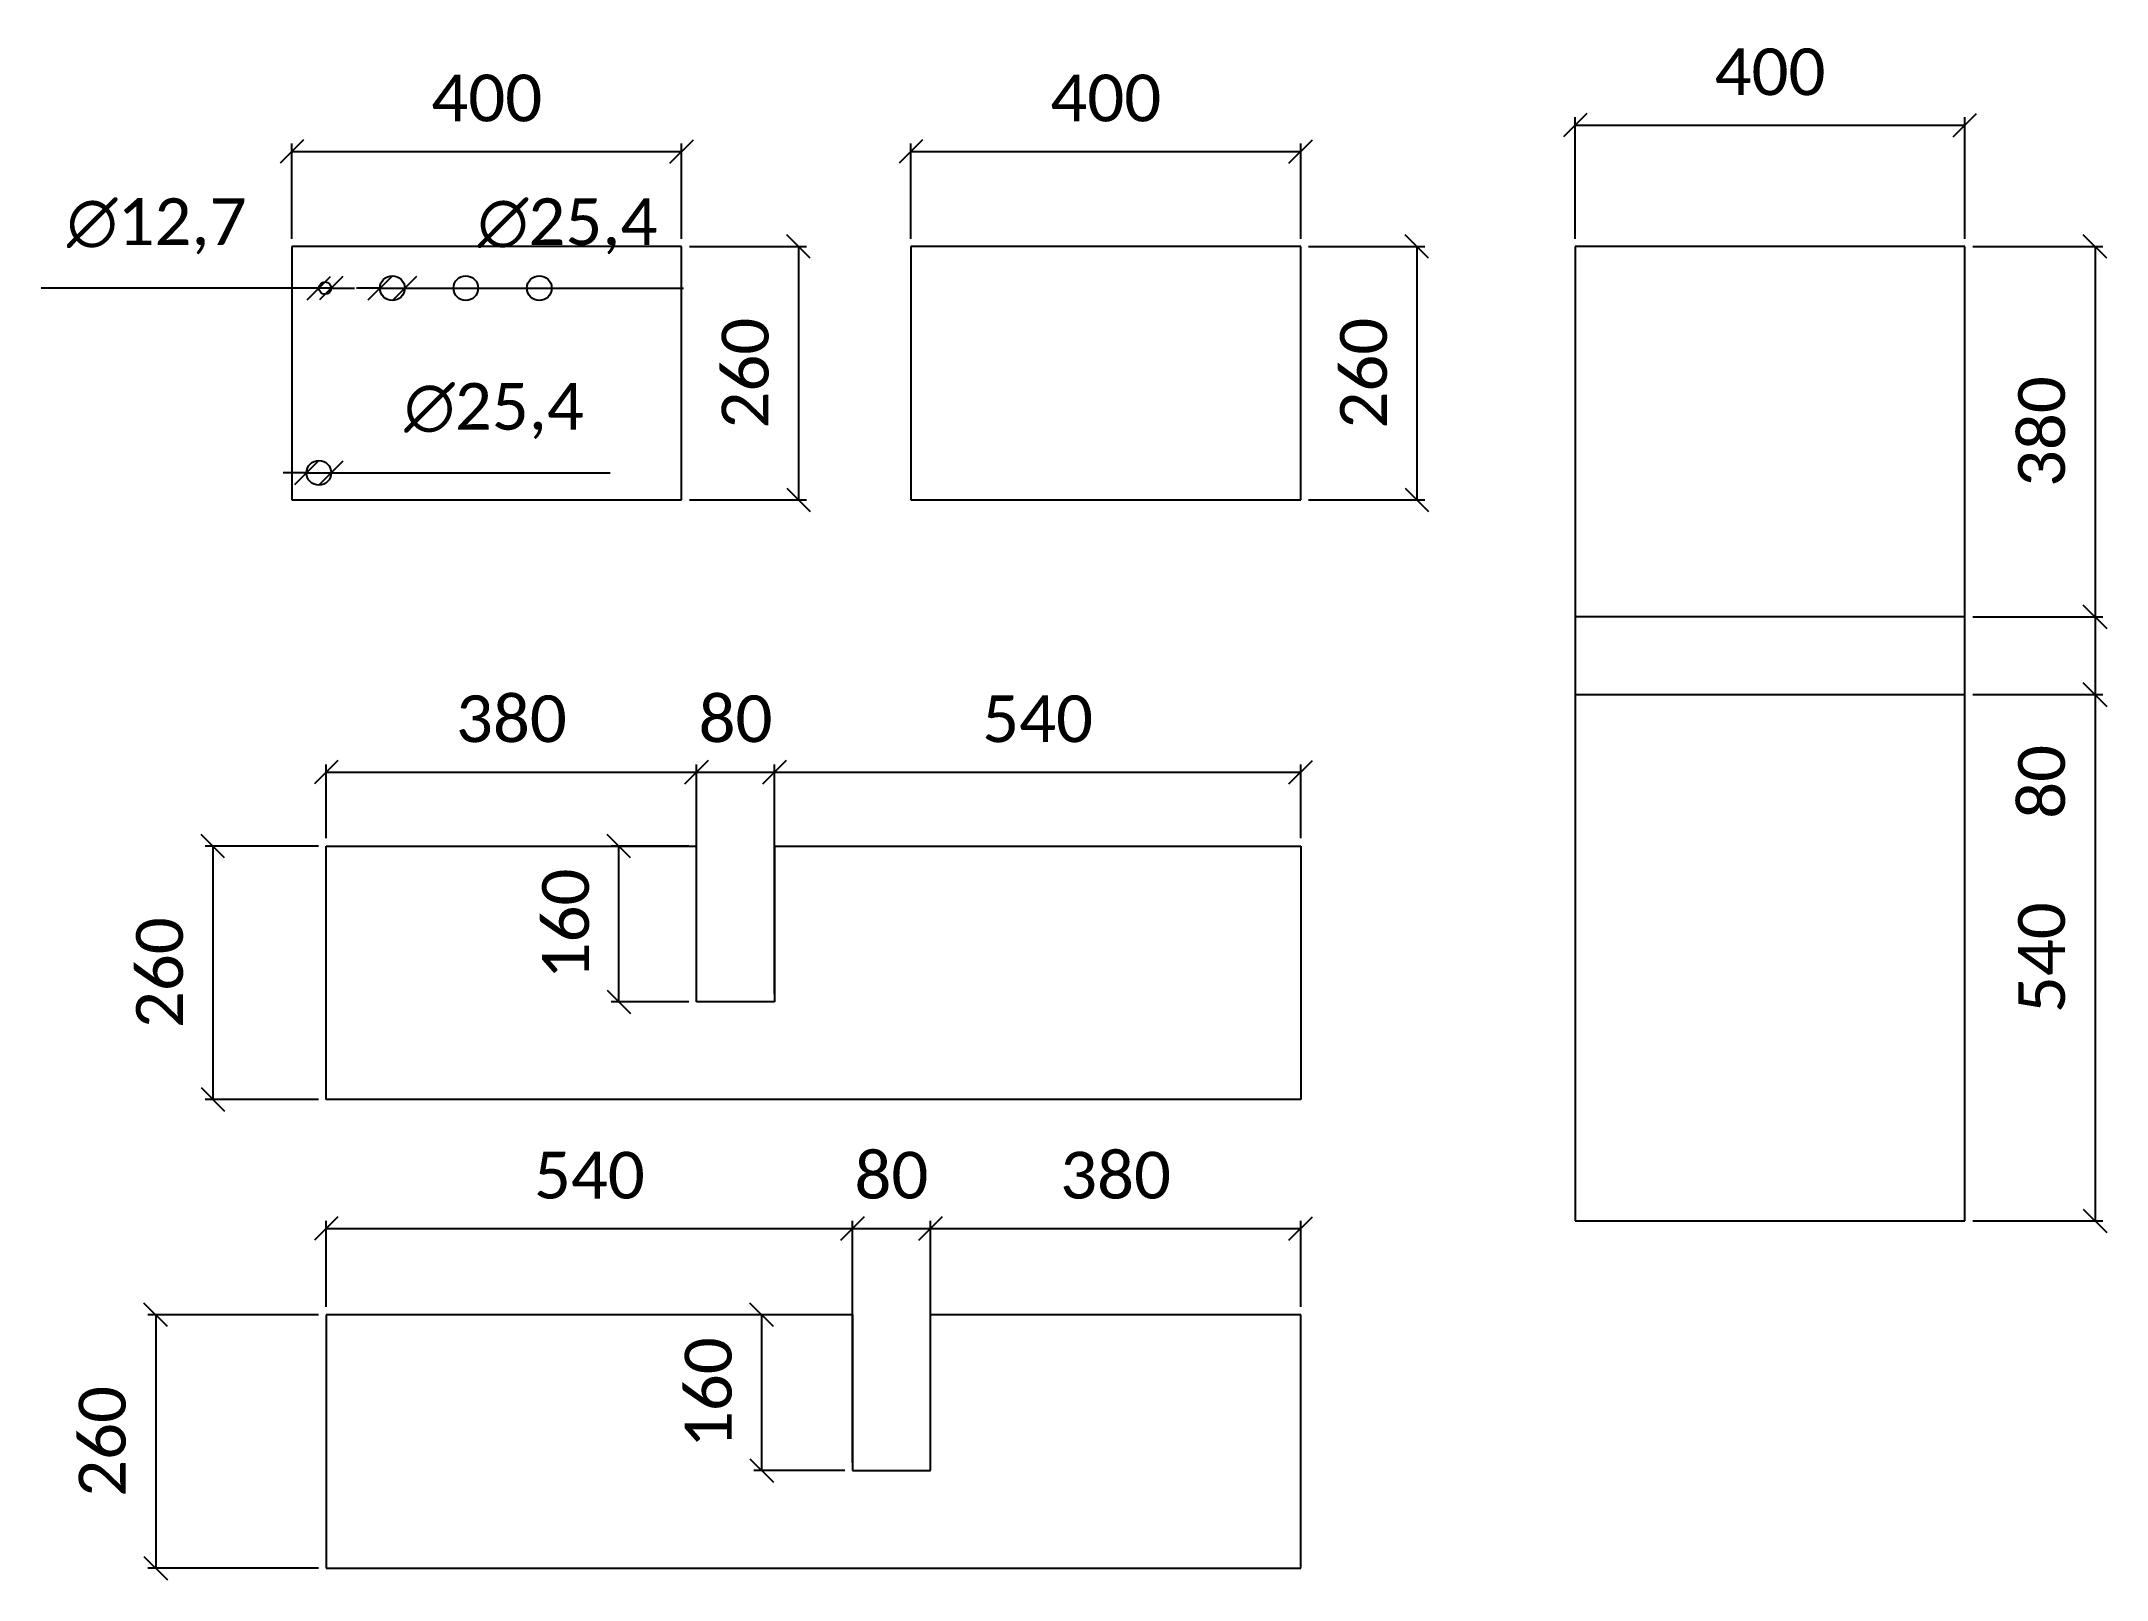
# Model space of a CAD drawing. Header units: millimetres. Extents: x 3062 to 5182, y 1344 to 2923.
import ezdxf

# ---------------------------------------------------------------- set-up
doc = ezdxf.new("R2010")
doc.units = ezdxf.units.MM
doc.styles.add('ROMANS', font='calibri.ttf')
doc.dimstyles.new('DIM.20Grande', dxfattribs={"dimscale": 40, "dimtxt": 1.2, "dimasz": 0.6, "dimexe": 0.2, "dimexo": 0.2, "dimgap": 0.75, "dimtad": 1, "dimtxsty": 'ROMANS', "dimblk": 'OBLIQUE', "dimcen": 0, "dimclrd": 4, "dimclre": 4, "dimclrt": 142, "dimazin": 2, "dimtfac": 1, "dimtmove": 0, "dimatfit": 2, "dimfxl": 1, "dimtolj": 1, "dimtzin": 0, "dimlwd": -1, "dimlwe": -1, "dimarcsym": 0})

# ---------------------------------------------------------------- blocks, each defined once
blk = doc.blocks.new('_Oblique')
at = {"color": 0, "linetype": 'ByBlock', "lineweight": -2}
blk.add_line((-0.5, -0.5), (0.5, 0.5), dxfattribs=at)
blk = doc.blocks.new('*D24')
at = {"color": 4, "transparency": 16777216}
for p, q in [((4636.6, 2720.1), (4636.6, 2844.7)), ((5036.6, 2720.1), (5036.6, 2844.7)), ((4636.6, 2836.7), (5036.6, 2836.7))]:
    blk.add_line(p, q, dxfattribs=at)
at = {"layer": 'DEFPOINTS', "color": 0, "transparency": 16777216}
for p in [(5036.6, 2836.7), (4636.6, 2712.1), (5036.6, 2712.1)]:
    blk.add_point(p, dxfattribs=at)
at = {"color": 4, "transparency": 16777216, "xscale": 24, "yscale": 24, "zscale": 24, "rotation": 180}
blk.add_blockref('_Oblique', (4636.6, 2836.7), dxfattribs=at)
at = {"color": 4, "transparency": 16777216, "xscale": 24, "yscale": 24, "zscale": 24}
blk.add_blockref('_Oblique', (5036.6, 2836.7), dxfattribs=at)
at = {"color": 142, "transparency": 16777216, "insert": (4836.6, 2891.2), "char_height": 48, "attachment_point": 5, "style": 'ROMANS'}
blk.add_mtext('\\A1;400', dxfattribs=at)
blk = doc.blocks.new('*D25')
at = {"color": 4, "transparency": 16777216}
for p, q in [((5044.6, 2712.1), (5178.1, 2712.1)), ((5170.1, 2712.1), (5170.1, 2332.1)), ((5044.6, 2332.1), (5178.1, 2332.1))]:
    blk.add_line(p, q, dxfattribs=at)
at = {"layer": 'DEFPOINTS', "color": 0, "transparency": 16777216}
for p in [(5036.6, 2712.1), (5036.6, 2332.1), (5170.1, 2332.1)]:
    blk.add_point(p, dxfattribs=at)
at = {"color": 4, "transparency": 16777216, "xscale": 24, "yscale": 24, "zscale": 24}
for p, rotation in [((5170.1, 2712.1), 90), ((5170.1, 2332.1), 270)]:
    blk.add_blockref('_Oblique', p, dxfattribs=dict(at, rotation=rotation))
at = {"color": 142, "transparency": 16777216, "insert": (5115.5, 2522.1), "char_height": 48, "attachment_point": 5, "rotation": 90, "style": 'ROMANS'}
blk.add_mtext('\\A1;380', dxfattribs=at)
blk = doc.blocks.new('*D26')
at = {"color": 4, "transparency": 16777216}
for p, q in [((5044.6, 2332.1), (5178.1, 2332.1)), ((5170.1, 2332.1), (5170.1, 2252.1)), ((5044.6, 2252.1), (5178.1, 2252.1)), ((5170.1, 2252.1), (5170.1, 2097.1))]:
    blk.add_line(p, q, dxfattribs=at)
at = {"layer": 'DEFPOINTS', "color": 0, "transparency": 16777216}
for p in [(5036.6, 2332.1), (5036.6, 2252.1), (5170.1, 2252.1)]:
    blk.add_point(p, dxfattribs=at)
at = {"color": 4, "transparency": 16777216, "xscale": 24, "yscale": 24, "zscale": 24}
for p, rotation in [((5170.1, 2332.1), 90), ((5170.1, 2252.1), 270)]:
    blk.add_blockref('_Oblique', p, dxfattribs=dict(at, rotation=rotation))
at = {"color": 142, "transparency": 16777216, "insert": (5115.5, 2162.6), "char_height": 48, "attachment_point": 5, "rotation": 90, "style": 'ROMANS'}
blk.add_mtext('\\A1;80', dxfattribs=at)
blk = doc.blocks.new('*D27')
at = {"color": 4, "transparency": 16777216}
for p, q in [((5044.6, 2252.1), (5178.1, 2252.1)), ((5170.1, 2252.1), (5170.1, 1712.1)), ((5044.6, 1712.1), (5178.1, 1712.1))]:
    blk.add_line(p, q, dxfattribs=at)
at = {"layer": 'DEFPOINTS', "color": 0, "transparency": 16777216}
for p in [(5036.6, 2252.1), (5036.6, 1712.1), (5170.1, 1712.1)]:
    blk.add_point(p, dxfattribs=at)
at = {"color": 4, "transparency": 16777216, "xscale": 24, "yscale": 24, "zscale": 24}
for p, rotation in [((5170.1, 2252.1), 90), ((5170.1, 1712.1), 270)]:
    blk.add_blockref('_Oblique', p, dxfattribs=dict(at, rotation=rotation))
at = {"color": 142, "transparency": 16777216, "insert": (5115.5, 1982.1), "char_height": 48, "attachment_point": 5, "rotation": 90, "style": 'ROMANS'}
blk.add_mtext('\\A1;540', dxfattribs=at)
blk = doc.blocks.new('*D28')
at = {"color": 4, "transparency": 16777216}
for p, q in [((3954.9, 2720.1), (3954.9, 2817.7)), ((3954.9, 2809.7), (4354.9, 2809.7)), ((4354.9, 2720.1), (4354.9, 2817.7))]:
    blk.add_line(p, q, dxfattribs=at)
at = {"layer": 'DEFPOINTS', "color": 0, "transparency": 16777216}
for p in [(4354.9, 2809.7), (3954.9, 2712.1), (4354.9, 2712.1)]:
    blk.add_point(p, dxfattribs=at)
at = {"color": 4, "transparency": 16777216, "xscale": 24, "yscale": 24, "zscale": 24, "rotation": 180}
blk.add_blockref('_Oblique', (3954.9, 2809.7), dxfattribs=at)
at = {"color": 4, "transparency": 16777216, "xscale": 24, "yscale": 24, "zscale": 24}
blk.add_blockref('_Oblique', (4354.9, 2809.7), dxfattribs=at)
at = {"color": 142, "transparency": 16777216, "insert": (4154.9, 2864.3), "char_height": 48, "attachment_point": 5, "style": 'ROMANS'}
blk.add_mtext('\\A1;400', dxfattribs=at)
blk = doc.blocks.new('*D29')
at = {"color": 4, "transparency": 16777216}
for p, q in [((4362.9, 2712.1), (4482.2, 2712.1)), ((4474.2, 2712.1), (4474.2, 2452.1)), ((4362.9, 2452.1), (4482.2, 2452.1))]:
    blk.add_line(p, q, dxfattribs=at)
at = {"layer": 'DEFPOINTS', "color": 0, "transparency": 16777216}
for p in [(4354.9, 2712.1), (4354.9, 2452.1), (4474.2, 2452.1)]:
    blk.add_point(p, dxfattribs=at)
at = {"color": 4, "transparency": 16777216, "xscale": 24, "yscale": 24, "zscale": 24}
for p, rotation in [((4474.2, 2712.1), 90), ((4474.2, 2452.1), 270)]:
    blk.add_blockref('_Oblique', p, dxfattribs=dict(at, rotation=rotation))
at = {"color": 142, "transparency": 16777216, "insert": (4419.6, 2582.1), "char_height": 48, "attachment_point": 5, "rotation": 90, "style": 'ROMANS'}
blk.add_mtext('\\A1;260', dxfattribs=at)
blk = doc.blocks.new('*D30')
at = {"color": 4, "transparency": 16777216}
for p, q in [((3319.6, 2720.1), (3319.6, 2817.7)), ((3319.6, 2809.7), (3719.6, 2809.7)), ((3719.6, 2720.1), (3719.6, 2817.7))]:
    blk.add_line(p, q, dxfattribs=at)
at = {"layer": 'DEFPOINTS', "color": 0, "transparency": 16777216}
for p in [(3719.6, 2809.7), (3319.6, 2712.1), (3719.6, 2712.1)]:
    blk.add_point(p, dxfattribs=at)
at = {"color": 4, "transparency": 16777216, "xscale": 24, "yscale": 24, "zscale": 24, "rotation": 180}
blk.add_blockref('_Oblique', (3319.6, 2809.7), dxfattribs=at)
at = {"color": 4, "transparency": 16777216, "xscale": 24, "yscale": 24, "zscale": 24}
blk.add_blockref('_Oblique', (3719.6, 2809.7), dxfattribs=at)
at = {"color": 142, "transparency": 16777216, "insert": (3519.6, 2864.3), "char_height": 48, "attachment_point": 5, "style": 'ROMANS'}
blk.add_mtext('\\A1;400', dxfattribs=at)
blk = doc.blocks.new('*D31')
at = {"color": 4, "transparency": 16777216}
for p, q in [((3727.6, 2712.1), (3847.6, 2712.1)), ((3839.6, 2712.1), (3839.6, 2452.1)), ((3727.6, 2452.1), (3847.6, 2452.1))]:
    blk.add_line(p, q, dxfattribs=at)
at = {"layer": 'DEFPOINTS', "color": 0, "transparency": 16777216}
for p in [(3719.6, 2712.1), (3719.6, 2452.1), (3839.6, 2452.1)]:
    blk.add_point(p, dxfattribs=at)
at = {"color": 4, "transparency": 16777216, "xscale": 24, "yscale": 24, "zscale": 24}
for p, rotation in [((3839.6, 2712.1), 90), ((3839.6, 2452.1), 270)]:
    blk.add_blockref('_Oblique', p, dxfattribs=dict(at, rotation=rotation))
at = {"color": 142, "transparency": 16777216, "insert": (3785, 2582.1), "char_height": 48, "attachment_point": 5, "rotation": 90, "style": 'ROMANS'}
blk.add_mtext('\\A1;260', dxfattribs=at)
blk = doc.blocks.new('*D32')
at = {"color": 4, "transparency": 16777216}
for p, q in [((3347.3, 2669.4), (3062.4, 2669.4)), ((3360, 2669.4), (3347.3, 2669.4)), ((3360, 2669.4), (3384, 2669.4))]:
    blk.add_line(p, q, dxfattribs=at)
at = {"layer": 'DEFPOINTS', "color": 0, "transparency": 16777216}
for p in [(3347.3, 2669.4), (3360, 2669.4)]:
    blk.add_point(p, dxfattribs=at)
at = {"color": 4, "transparency": 16777216, "xscale": 24, "yscale": 24, "zscale": 24}
blk.add_blockref('_Oblique', (3347.3, 2669.4), dxfattribs=at)
at = {"color": 4, "transparency": 16777216, "xscale": 24, "yscale": 24, "zscale": 24, "rotation": 180}
blk.add_blockref('_Oblique', (3360, 2669.4), dxfattribs=at)
at = {"color": 142, "transparency": 16777216, "insert": (3180.9, 2732.8), "char_height": 48, "attachment_point": 5, "style": 'ROMANS'}
blk.add_mtext('\\A1;∅12,7', dxfattribs=at)
blk = doc.blocks.new('*D33')
at = {"color": 4, "transparency": 16777216}
for p, q in [((3410, 2669.4), (3386, 2669.4)), ((3410, 2669.4), (3435.4, 2669.4)), ((3435.4, 2669.4), (3721.6, 2669.4))]:
    blk.add_line(p, q, dxfattribs=at)
at = {"layer": 'DEFPOINTS', "color": 0, "transparency": 16777216}
for p in [(3410, 2669.4), (3435.4, 2669.4)]:
    blk.add_point(p, dxfattribs=at)
at = {"color": 4, "transparency": 16777216, "xscale": 24, "yscale": 24, "zscale": 24}
blk.add_blockref('_Oblique', (3410, 2669.4), dxfattribs=at)
at = {"color": 4, "transparency": 16777216, "xscale": 24, "yscale": 24, "zscale": 24, "rotation": 180}
blk.add_blockref('_Oblique', (3435.4, 2669.4), dxfattribs=at)
at = {"color": 142, "transparency": 16777216, "insert": (3602.5, 2732.8), "char_height": 48, "attachment_point": 5, "style": 'ROMANS'}
blk.add_mtext('\\A1;∅25,4', dxfattribs=at)
blk = doc.blocks.new('*D34')
at = {"color": 4, "transparency": 16777216}
for p, q in [((3334.6, 2479.8), (3310.6, 2479.8)), ((3334.6, 2479.8), (3360, 2479.8)), ((3360, 2479.8), (3646.2, 2479.8))]:
    blk.add_line(p, q, dxfattribs=at)
at = {"layer": 'DEFPOINTS', "color": 0, "transparency": 16777216}
for p in [(3334.6, 2479.8), (3360, 2479.8)]:
    blk.add_point(p, dxfattribs=at)
at = {"color": 4, "transparency": 16777216, "xscale": 24, "yscale": 24, "zscale": 24}
blk.add_blockref('_Oblique', (3334.6, 2479.8), dxfattribs=at)
at = {"color": 4, "transparency": 16777216, "xscale": 24, "yscale": 24, "zscale": 24, "rotation": 180}
blk.add_blockref('_Oblique', (3360, 2479.8), dxfattribs=at)
at = {"color": 142, "transparency": 16777216, "insert": (3527.1, 2543.2), "char_height": 48, "attachment_point": 5, "style": 'ROMANS'}
blk.add_mtext('\\A1;∅25,4', dxfattribs=at)
blk = doc.blocks.new('*D35')
at = {"color": 4, "transparency": 16777216}
for p, q in [((3346.9, 1615.6), (3171.8, 1615.6)), ((3179.8, 1615.6), (3179.8, 1355.6)), ((3346.9, 1355.6), (3171.8, 1355.6))]:
    blk.add_line(p, q, dxfattribs=at)
at = {"layer": 'DEFPOINTS', "color": 0, "transparency": 16777216}
for p in [(3354.9, 1615.6), (3179.8, 1355.6), (3354.9, 1355.6)]:
    blk.add_point(p, dxfattribs=at)
at = {"color": 4, "transparency": 16777216, "xscale": 24, "yscale": 24, "zscale": 24}
for p, rotation in [((3179.8, 1615.6), 90), ((3179.8, 1355.6), 270)]:
    blk.add_blockref('_Oblique', p, dxfattribs=dict(at, rotation=rotation))
at = {"color": 142, "transparency": 16777216, "insert": (3125.2, 1485.6), "char_height": 48, "attachment_point": 5, "rotation": 90, "style": 'ROMANS'}
blk.add_mtext('\\A1;260', dxfattribs=at)
blk = doc.blocks.new('*D36')
at = {"color": 4, "transparency": 16777216}
for p, q in [((3354.9, 1623.6), (3354.9, 1712)), ((3354.9, 1704), (3894.9, 1704)), ((3894.9, 1623.6), (3894.9, 1712))]:
    blk.add_line(p, q, dxfattribs=at)
at = {"layer": 'DEFPOINTS', "color": 0, "transparency": 16777216}
for p in [(3894.9, 1704), (3354.9, 1615.6), (3894.9, 1615.6)]:
    blk.add_point(p, dxfattribs=at)
at = {"color": 4, "transparency": 16777216, "xscale": 24, "yscale": 24, "zscale": 24, "rotation": 180}
blk.add_blockref('_Oblique', (3354.9, 1704), dxfattribs=at)
at = {"color": 4, "transparency": 16777216, "xscale": 24, "yscale": 24, "zscale": 24}
blk.add_blockref('_Oblique', (3894.9, 1704), dxfattribs=at)
at = {"color": 142, "transparency": 16777216, "insert": (3624.9, 1758.6), "char_height": 48, "attachment_point": 5, "style": 'ROMANS'}
blk.add_mtext('\\A1;540', dxfattribs=at)
blk = doc.blocks.new('*D37')
at = {"color": 4, "transparency": 16777216}
for p, q in [((3886.9, 1615.6), (3793.7, 1615.6)), ((3801.7, 1615.6), (3801.7, 1455.6)), ((3886.9, 1455.6), (3793.7, 1455.6))]:
    blk.add_line(p, q, dxfattribs=at)
at = {"layer": 'DEFPOINTS', "color": 0, "transparency": 16777216}
for p in [(3894.9, 1615.6), (3801.7, 1455.6), (3894.9, 1455.6)]:
    blk.add_point(p, dxfattribs=at)
at = {"color": 4, "transparency": 16777216, "xscale": 24, "yscale": 24, "zscale": 24}
for p, rotation in [((3801.7, 1615.6), 90), ((3801.7, 1455.6), 270)]:
    blk.add_blockref('_Oblique', p, dxfattribs=dict(at, rotation=rotation))
at = {"color": 142, "transparency": 16777216, "insert": (3747.1, 1535.6), "char_height": 48, "attachment_point": 5, "rotation": 90, "style": 'ROMANS'}
blk.add_mtext('\\A1;160', dxfattribs=at)
blk = doc.blocks.new('*D38')
at = {"color": 4, "transparency": 16777216}
for p, q in [((3894.9, 1463.6), (3894.9, 1712)), ((3894.9, 1704), (3974.9, 1704)), ((3974.9, 1463.6), (3974.9, 1712))]:
    blk.add_line(p, q, dxfattribs=at)
at = {"layer": 'DEFPOINTS', "color": 0, "transparency": 16777216}
for p in [(3974.9, 1704), (3894.9, 1455.6), (3974.9, 1455.6)]:
    blk.add_point(p, dxfattribs=at)
at = {"color": 4, "transparency": 16777216, "xscale": 24, "yscale": 24, "zscale": 24, "rotation": 180}
blk.add_blockref('_Oblique', (3894.9, 1704), dxfattribs=at)
at = {"color": 4, "transparency": 16777216, "xscale": 24, "yscale": 24, "zscale": 24}
blk.add_blockref('_Oblique', (3974.9, 1704), dxfattribs=at)
at = {"color": 142, "transparency": 16777216, "insert": (3934.9, 1758.6), "char_height": 48, "attachment_point": 5, "style": 'ROMANS'}
blk.add_mtext('\\A1;80', dxfattribs=at)
blk = doc.blocks.new('*D39')
at = {"color": 4, "transparency": 16777216}
for p, q in [((3974.9, 1623.6), (3974.9, 1712)), ((3974.9, 1704), (4354.9, 1704)), ((4354.9, 1623.6), (4354.9, 1712))]:
    blk.add_line(p, q, dxfattribs=at)
at = {"layer": 'DEFPOINTS', "color": 0, "transparency": 16777216}
for p in [(4354.9, 1704), (3974.9, 1615.6), (4354.9, 1615.6)]:
    blk.add_point(p, dxfattribs=at)
at = {"color": 4, "transparency": 16777216, "xscale": 24, "yscale": 24, "zscale": 24, "rotation": 180}
blk.add_blockref('_Oblique', (3974.9, 1704), dxfattribs=at)
at = {"color": 4, "transparency": 16777216, "xscale": 24, "yscale": 24, "zscale": 24}
blk.add_blockref('_Oblique', (4354.9, 1704), dxfattribs=at)
at = {"color": 142, "transparency": 16777216, "insert": (4164.9, 1758.6), "char_height": 48, "attachment_point": 5, "style": 'ROMANS'}
blk.add_mtext('\\A1;380', dxfattribs=at)
blk = doc.blocks.new('*D40')
at = {"color": 4, "transparency": 16777216}
for p, q in [((3354.9, 2104.7), (3354.9, 2180.5)), ((3354.9, 2172.5), (3734.9, 2172.5)), ((3734.9, 2104.7), (3734.9, 2180.5))]:
    blk.add_line(p, q, dxfattribs=at)
at = {"layer": 'DEFPOINTS', "color": 0, "transparency": 16777216}
for p in [(3734.9, 2172.5), (3354.9, 2096.7), (3734.9, 2096.7)]:
    blk.add_point(p, dxfattribs=at)
at = {"color": 4, "transparency": 16777216, "xscale": 24, "yscale": 24, "zscale": 24, "rotation": 180}
blk.add_blockref('_Oblique', (3354.9, 2172.5), dxfattribs=at)
at = {"color": 4, "transparency": 16777216, "xscale": 24, "yscale": 24, "zscale": 24}
blk.add_blockref('_Oblique', (3734.9, 2172.5), dxfattribs=at)
at = {"color": 142, "transparency": 16777216, "insert": (3544.9, 2227.1), "char_height": 48, "attachment_point": 5, "style": 'ROMANS'}
blk.add_mtext('\\A1;380', dxfattribs=at)
blk = doc.blocks.new('*D41')
at = {"color": 4, "transparency": 16777216}
for p, q in [((3734.9, 1944.7), (3734.9, 2180.5)), ((3734.9, 2172.5), (3814.9, 2172.5)), ((3814.9, 1944.7), (3814.9, 2180.5))]:
    blk.add_line(p, q, dxfattribs=at)
at = {"layer": 'DEFPOINTS', "color": 0, "transparency": 16777216}
for p in [(3814.9, 2172.5), (3734.9, 1936.7), (3814.9, 1936.7)]:
    blk.add_point(p, dxfattribs=at)
at = {"color": 4, "transparency": 16777216, "xscale": 24, "yscale": 24, "zscale": 24, "rotation": 180}
blk.add_blockref('_Oblique', (3734.9, 2172.5), dxfattribs=at)
at = {"color": 4, "transparency": 16777216, "xscale": 24, "yscale": 24, "zscale": 24}
blk.add_blockref('_Oblique', (3814.9, 2172.5), dxfattribs=at)
at = {"color": 142, "transparency": 16777216, "insert": (3774.9, 2227.1), "char_height": 48, "attachment_point": 5, "style": 'ROMANS'}
blk.add_mtext('\\A1;80', dxfattribs=at)
blk = doc.blocks.new('*D42')
at = {"color": 4, "transparency": 16777216}
for p, q in [((3814.9, 2104.7), (3814.9, 2180.5)), ((3814.9, 2172.5), (4354.9, 2172.5)), ((4354.9, 2104.7), (4354.9, 2180.5))]:
    blk.add_line(p, q, dxfattribs=at)
at = {"layer": 'DEFPOINTS', "color": 0, "transparency": 16777216}
for p in [(4354.9, 2172.5), (3814.9, 2096.7), (4354.9, 2096.7)]:
    blk.add_point(p, dxfattribs=at)
at = {"color": 4, "transparency": 16777216, "xscale": 24, "yscale": 24, "zscale": 24, "rotation": 180}
blk.add_blockref('_Oblique', (3814.9, 2172.5), dxfattribs=at)
at = {"color": 4, "transparency": 16777216, "xscale": 24, "yscale": 24, "zscale": 24}
blk.add_blockref('_Oblique', (4354.9, 2172.5), dxfattribs=at)
at = {"color": 142, "transparency": 16777216, "insert": (4084.9, 2227.1), "char_height": 48, "attachment_point": 5, "style": 'ROMANS'}
blk.add_mtext('\\A1;540', dxfattribs=at)
blk = doc.blocks.new('*D43')
at = {"color": 4, "transparency": 16777216}
for p, q in [((3346.9, 2096.7), (3230.6, 2096.7)), ((3238.6, 2096.7), (3238.6, 1836.7)), ((3346.9, 1836.7), (3230.6, 1836.7))]:
    blk.add_line(p, q, dxfattribs=at)
at = {"layer": 'DEFPOINTS', "color": 0, "transparency": 16777216}
for p in [(3354.9, 2096.7), (3238.6, 1836.7), (3354.9, 1836.7)]:
    blk.add_point(p, dxfattribs=at)
at = {"color": 4, "transparency": 16777216, "xscale": 24, "yscale": 24, "zscale": 24}
for p, rotation in [((3238.6, 2096.7), 90), ((3238.6, 1836.7), 270)]:
    blk.add_blockref('_Oblique', p, dxfattribs=dict(at, rotation=rotation))
at = {"color": 142, "transparency": 16777216, "insert": (3184, 1966.7), "char_height": 48, "attachment_point": 5, "rotation": 90, "style": 'ROMANS'}
blk.add_mtext('\\A1;260', dxfattribs=at)
blk = doc.blocks.new('*D44')
at = {"color": 4, "transparency": 16777216}
for p, q in [((3726.9, 2096.7), (3647.2, 2096.7)), ((3655.2, 1936.7), (3655.2, 2096.7)), ((3726.9, 1936.7), (3647.2, 1936.7))]:
    blk.add_line(p, q, dxfattribs=at)
at = {"layer": 'DEFPOINTS', "color": 0, "transparency": 16777216}
for p in [(3655.2, 2096.7), (3734.9, 2096.7), (3734.9, 1936.7)]:
    blk.add_point(p, dxfattribs=at)
at = {"color": 4, "transparency": 16777216, "xscale": 24, "yscale": 24, "zscale": 24}
for p, rotation in [((3655.2, 2096.7), 90), ((3655.2, 1936.7), 270)]:
    blk.add_blockref('_Oblique', p, dxfattribs=dict(at, rotation=rotation))
at = {"color": 142, "transparency": 16777216, "insert": (3600.7, 2016.7), "char_height": 48, "attachment_point": 5, "rotation": 90, "style": 'ROMANS'}
blk.add_mtext('\\A1;160', dxfattribs=at)

msp = doc.modelspace()

# ---------------------------------------------------------------- linework, layer by layer
for p, q in [((3719.594, 2712.073), (3319.594, 2712.073)), ((3319.594, 2712.073), (3319.594, 2452.073)), ((3719.594, 2452.073), (3719.594, 2712.073)), ((4354.888, 2712.073), (3954.888, 2712.073)), ((3954.888, 2712.073), (3954.888, 2452.073)), ((4354.888, 2452.073), (4354.888, 2712.073)), ((5036.577, 2712.073), (4636.577, 2712.073)), ((4636.577, 2712.073), (4636.577, 1712.073)), ((5036.577, 1712.073), (5036.577, 2712.073)), ((3319.594, 2452.073), (3719.594, 2452.073)), ((3954.888, 2452.073), (4354.888, 2452.073)), ((5036.577, 2332.073), (4636.577, 2332.073)), ((5036.577, 2252.073), (4636.577, 2252.073)), ((3354.888, 1836.67), (3354.888, 2096.67)), ((3354.888, 2096.67), (3734.888, 2096.67)), ((3734.888, 1936.67), (3734.888, 2096.67)), ((3814.888, 2096.67), (4354.888, 2096.67)), ((3814.888, 2096.67), (3814.888, 1936.67)), ((4354.888, 2096.67), (4354.888, 1836.67)), ((3814.888, 1936.67), (3734.888, 1936.67)), ((4354.888, 1836.67), (3354.888, 1836.67)), ((4636.577, 1712.073), (5036.577, 1712.073)), ((3894.888, 1615.635), (3354.888, 1615.635)), ((3354.888, 1615.635), (3354.888, 1355.635)), ((3894.888, 1615.635), (3894.888, 1455.635)), ((4354.888, 1615.635), (3974.888, 1615.635)), ((3974.888, 1455.635), (3974.888, 1615.635)), ((4354.888, 1355.635), (4354.888, 1615.635)), ((3894.888, 1455.635), (3974.888, 1455.635)), ((3354.888, 1355.635), (4354.888, 1355.635))]:
    msp.add_line(p, q)
for centre, radius in [((3353.644, 2669.373), 6.35), ((3422.694, 2669.373), 12.7), ((3498.094, 2669.373), 12.7), ((3573.494, 2669.373), 12.7), ((3347.294, 2479.773), 12.7)]:
    msp.add_circle(centre, radius)

# ---------------------------------------------------------------- dimensions: what is measured, and where the dimension line sits
for base, p1, p2, picture, middle in [((5036.577, 2836.654), (4636.577, 2712.073), (5036.577, 2712.073), '*D24', (4836.577, 2891.245)), ((3719.594, 2809.735), (3319.594, 2712.073), (3719.594, 2712.073), '*D30', (3519.594, 2864.326)), ((4354.888, 2809.735), (3954.888, 2712.073), (4354.888, 2712.073), '*D28', (4154.888, 2864.326)), ((3894.888, 1704.015), (3354.888, 1615.635), (3894.888, 1615.635), '*D36', (3624.888, 1758.606)), ((4354.888, 1704.015), (3974.888, 1615.635), (4354.888, 1615.635), '*D39', (4164.888, 1758.606))]:
    dim = msp.add_linear_dim(base=base, p1=p1, p2=p2, dimstyle='DIM.20Grande')
    dim.commit()
    dim.dimension.update_dxf_attribs({"geometry": picture, "text_midpoint": middle})
for p1, p2, picture, middle in [((3359.994, 2669.373), (3347.294, 2669.373), '*D32', (3180.863, 2669.373)), ((3409.994, 2669.373), (3435.394, 2669.373), '*D33', (3602.49, 2669.373)), ((3334.594, 2479.773), (3359.994, 2479.773), '*D34', (3527.09, 2479.773))]:
    dim = msp.add_diameter_dim_2p(p1=p1, p2=p2, dimstyle='DIM.20Grande')
    dim.commit()
    dim.dimension.update_dxf_attribs({"geometry": picture, "text_midpoint": middle, "dimtype": 163})
for base, p1, p2, picture, middle in [((3839.56, 2452.073), (3719.594, 2712.073), (3719.594, 2452.073), '*D31', (3784.969, 2582.073)), ((4474.236, 2452.073), (4354.888, 2712.073), (4354.888, 2452.073), '*D29', (4419.646, 2582.073)), ((5170.085, 2332.073), (5036.577, 2712.073), (5036.577, 2332.073), '*D25', (5115.495, 2522.073)), ((5170.085, 2252.073), (5036.577, 2332.073), (5036.577, 2252.073), '*D26', (5115.495, 2162.572)), ((5170.085, 1712.073), (5036.577, 2252.073), (5036.577, 1712.073), '*D27', (5115.495, 1982.073)), ((3238.638, 1836.67), (3354.888, 2096.67), (3354.888, 1836.67), '*D43', (3184.047, 1966.67)), ((3179.799, 1355.635), (3354.888, 1615.635), (3354.888, 1355.635), '*D35', (3125.208, 1485.635))]:
    dim = msp.add_linear_dim(base=base, p1=p1, p2=p2, angle=90, dimstyle='DIM.20Grande')
    dim.commit()
    dim.dimension.update_dxf_attribs({"geometry": picture, "text_midpoint": middle})
for base, p1, p2, picture, middle in [((3734.888, 2172.528), (3354.888, 2096.67), (3734.888, 2096.67), '*D40', (3544.888, 2172.528)), ((3814.888, 2172.528), (3734.888, 1936.67), (3814.888, 1936.67), '*D41', (3774.888, 2172.528)), ((4354.888, 2172.528), (3814.888, 2096.67), (4354.888, 2096.67), '*D42', (4084.888, 2172.528)), ((3974.888, 1704.015), (3894.888, 1455.635), (3974.888, 1455.635), '*D38', (3934.888, 1704.015))]:
    dim = msp.add_linear_dim(base=base, p1=p1, p2=p2, dimstyle='DIM.20Grande')
    dim.commit()
    dim.dimension.update_dxf_attribs({"geometry": picture, "text_midpoint": middle, "dimtype": 160})
for base, p1, p2, picture, middle in [((3655.247, 2096.67), (3734.888, 1936.67), (3734.888, 2096.67), '*D44', (3655.247, 2016.67)), ((3801.674, 1455.635), (3894.888, 1615.635), (3894.888, 1455.635), '*D37', (3801.674, 1535.635))]:
    dim = msp.add_linear_dim(base=base, p1=p1, p2=p2, angle=90, dimstyle='DIM.20Grande')
    dim.commit()
    dim.dimension.update_dxf_attribs({"geometry": picture, "text_midpoint": middle, "dimtype": 160})

doc.saveas('drawing.dxf')
